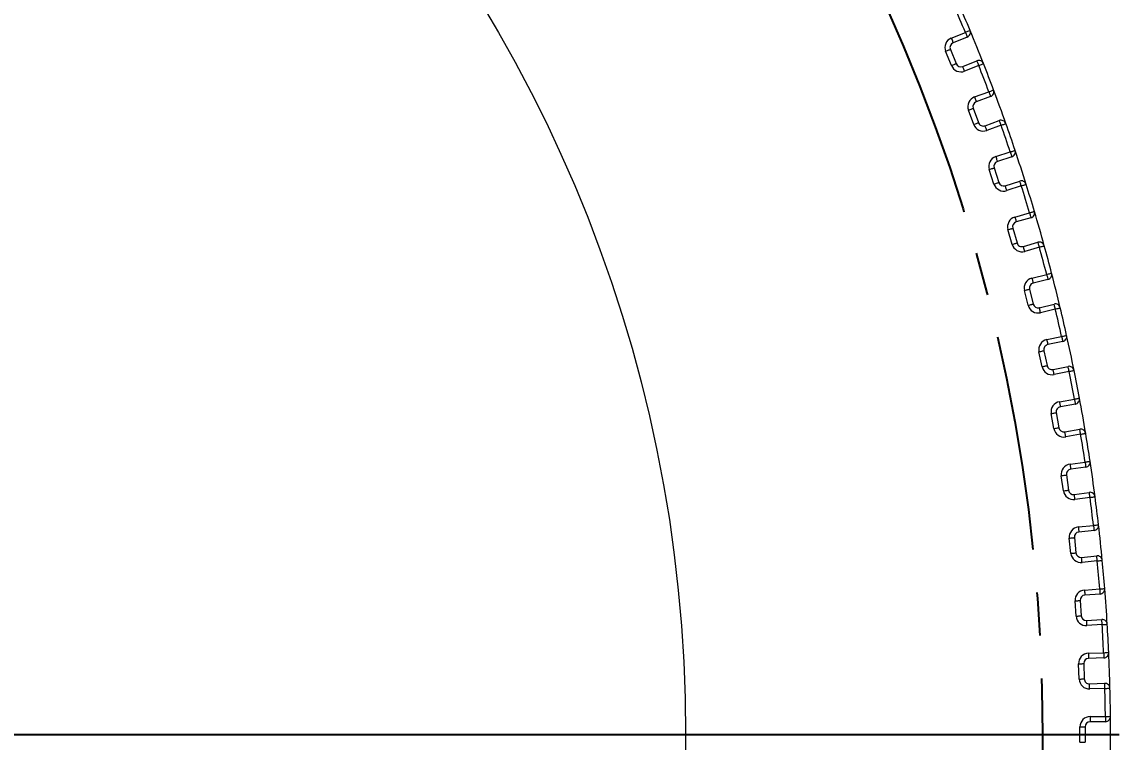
# Model space of a CAD drawing. Header units: millimetres. Extents: x 37 to 851, y 144 to 480.
# Drawn here: x 747 to 811.5, y 319.1 to 361.5 of the extents above; entities that cross this region are included whole.
import ezdxf

# ---------------------------------------------------------------- set-up
doc = ezdxf.new("R2010")
doc.units = ezdxf.units.MM
doc.linetypes.add('CENTERX2', pattern=[20.32, 12.7, -2.54, 2.54, -2.54])
doc.layers.add('FORMAT', color=7, linetype='Continuous')
doc.styles.add('SLDTEXTSTYLE0', font='TXT', dxfattribs={"width": 0.7, "bigfont": 'bigfont'})
doc.dimstyles.new('SLDDIMSTYLE4', dxfattribs={"dimtxt": 3.031684, "dimasz": 3.302, "dimexe": 0, "dimexo": 0.0625, "dimgap": 0.757921, "dimtad": 1, "dimdec": 1, "dimrnd": 1e-09, "dimzin": 12, "dimdsep": 46, "dimtxsty": 'SLDTEXTSTYLE0', "dimblk1": 'NONE', "dimblk2": 'OPEN30', "dimsah": 1, "dimcen": 0, "dimadec": 0, "dimazin": 3, "dimtfac": 1, "dimtdec": 1, "dimtmove": 0, "dimatfit": 3, "dimldrblk": 'NONE', "dimfxl": 1, "dimfrac": 2, "dimtolj": 1, "dimtzin": 12, "dimarcsym": 0})
doc.dimstyles.new('SLDDIMSTYLE5', dxfattribs={"dimtxt": 3.031684, "dimasz": 3.302, "dimexe": 0, "dimexo": 0.0625, "dimgap": 0.757921, "dimtad": 1, "dimdec": 4, "dimzin": 12, "dimdsep": 46, "dimtxsty": 'SLDTEXTSTYLE0', "dimblk1": 'OPEN30', "dimblk2": 'OPEN30', "dimsah": 1, "dimcen": 0.09, "dimadec": 1, "dimazin": 3, "dimtfac": 1, "dimtdec": 1, "dimtofl": 0, "dimtmove": 0, "dimatfit": 3, "dimldrblk": 'OPEN30', "dimfxl": 1, "dimfrac": 2, "dimtolj": 1, "dimtzin": 12, "dimarcsym": 0})

# ---------------------------------------------------------------- blocks, each defined once
blk = doc.blocks.new('_OPEN30')
at = {"color": 0, "linetype": 'ByBlock', "lineweight": -2}
for p, q in [((-1, 0.267949), (0, 0)), ((0, 0), (-1, -0.267949)), ((0, 0), (-1, 0))]:
    blk.add_line(p, q, dxfattribs=at)
blk = doc.blocks.new('*D12')
at = {"layer": 'FORMAT'}
for q in [(601.281, 401.808), (783.884, 254.165)]:
    blk.add_line((622.14, 384.943), q, dxfattribs=at)
at = {"layer": 'FORMAT', "xscale": 3.302, "yscale": 3.302, "rotation": 321.0429598271}
blk.add_blockref('_OPEN30', (622.14, 384.943, 0.1), dxfattribs=at)
at = {"layer": 'FORMAT', "char_height": 2.6458, "attachment_point": 1, "rotation": 321.04296, "style": 'SLDTEXTSTYLE0'}
for s, insert in [('%%c', (603.425, 404.46, 0.1)), ('208', (606.031, 402.353, 0.1))]:
    blk.add_mtext(s, dxfattribs=dict(at, insert=insert))
blk = doc.blocks.new('_NONE')
blk = doc.blocks.new('*D13')
at = {"layer": 'FORMAT'}
for p, q in [((703.012, 428.054), (703.012, 444.98)), ((776.551, 393.093), (791.702, 408.244))]:
    blk.add_line(p, q, dxfattribs=at)
blk.add_arc((703.012, 319.554), 124.426, 45, 90, dxfattribs=at)
at = {"layer": 'FORMAT', "xscale": 3.302, "yscale": 3.302}
for p, rotation in [((703.012, 443.98, 0.1), 179.2399266086), ((790.995, 407.537, 0.1), 315.7600733914)]:
    blk.add_blockref('_OPEN30', p, dxfattribs=dict(at, rotation=rotation))
at = {"layer": 'FORMAT', "insert": (747.694, 439.416, 0.1), "char_height": 2.6458, "attachment_point": 1, "rotation": 337.5, "style": 'SLDTEXTSTYLE0'}
blk.add_mtext('45°', dxfattribs=at)
blk = doc.blocks.new('SW_CENTERMARKSYMBOL_1')
at = {"layer": 'FORMAT', "color": 0}
blk.add_line((1, 0), (108.5, 0), dxfattribs=at)

msp = doc.modelspace()

# ---------------------------------------------------------------- linework, layer by layer
at = {"color": 7, "linetype": 'Continuous', "lineweight": 15}
for p, q in [((801.64214, 360.5354), (802.47186, 360.87063)), ((802.58424, 360.59247), (801.75452, 360.25724)), ((801.64774, 358.91986), (801.3106, 359.75432)), ((801.58875, 359.8667), (801.9259, 359.03224)), ((802.31643, 358.86647), (803.14615, 359.2017)), ((803.25854, 358.92354), (802.42881, 358.58831)), ((803.01229, 357.0683), (803.8532, 357.37437)), ((803.95581, 357.09246), (803.1149, 356.78639)), ((802.9615, 355.45355), (802.65369, 356.29927)), ((802.9356, 356.40188), (803.24341, 355.55615)), ((803.62793, 355.37685), (804.46884, 355.68292)), ((804.57145, 355.40101), (803.73053, 355.09494)), ((804.26061, 353.5555), (805.11169, 353.83203)), ((805.2044, 353.54671), (804.35332, 353.27018)), ((804.1535, 351.9435), (803.87538, 352.79945)), ((804.1607, 352.89216), (804.43882, 352.0362)), ((804.81684, 351.84359), (805.66792, 352.12013)), ((805.76063, 351.83481), (804.90955, 351.55828)), ((805.38557, 350.00126), (806.24579, 350.24793)), ((806.32848, 349.95955), (805.46826, 349.71289)), ((805.22227, 348.39399), (804.9742, 349.25912)), ((805.26257, 349.34182), (805.51065, 348.47668)), ((805.88172, 348.27099), (806.74194, 348.51766)), ((806.82462, 348.22928), (805.96441, 347.98261)), ((806.38581, 346.40994), (807.2541, 346.62643)), ((807.32668, 346.33534), (806.45838, 346.11885)), ((806.16651, 344.80934), (805.94878, 345.68261)), ((806.23987, 345.75519), (806.4576, 344.88192)), ((806.82126, 344.66341), (807.68957, 344.8799)), ((807.76214, 344.58881), (806.89385, 344.37232)), ((807.26009, 342.78589), (808.13543, 342.97195)), ((806.98508, 341.19393), (806.79796, 342.07426)), ((807.0914, 342.13663), (807.27852, 341.2563)), ((808.19779, 342.67851), (807.32247, 342.49245)), ((807.63434, 341.02523), (808.50967, 341.21129)), ((808.57204, 340.91784), (807.69671, 340.73178)), ((808.00738, 339.13354), (808.88866, 339.28894)), ((808.94076, 338.9935), (808.05947, 338.8381)), ((807.67697, 337.55214), (807.52069, 338.43847)), ((807.81612, 338.49056), (807.97241, 337.60424)), ((808.31995, 337.36089), (809.20123, 337.51629)), ((809.25333, 337.22084), (808.37204, 337.06545)), ((808.62674, 335.45734), (809.51291, 335.58188)), ((809.55466, 335.2848), (808.66849, 335.16026)), ((808.24134, 333.88843), (808.11608, 334.77967)), ((808.41316, 334.82143), (808.53842, 333.93018)), ((808.87725, 333.67486), (809.76342, 333.7994)), ((809.80518, 333.50232), (808.919, 333.37778)), ((809.11743, 331.76176), (810.00741, 331.8553)), ((808.67751, 330.20726), (808.58343, 331.10233)), ((808.88179, 331.13369), (808.97586, 330.23862)), ((810.03877, 331.55694), (809.14879, 331.4634)), ((809.30558, 329.97162), (810.19556, 330.06516)), ((810.22692, 329.7668), (809.33694, 329.67326)), ((809.47884, 328.0513), (810.37154, 328.11373)), ((808.98493, 326.5131), (808.92215, 327.41091)), ((809.22142, 327.43184), (809.2842, 326.53403)), ((810.39247, 327.81446), (809.49976, 327.75203)), ((809.6044, 326.25569), (810.4971, 326.31811)), ((810.51802, 326.01884), (809.62533, 325.95642)), ((809.71054, 324.3305), (810.60488, 324.36173)), ((810.61534, 324.06191), (809.72101, 324.03068)), ((809.16325, 322.81047), (809.13184, 323.70992)), ((809.43166, 323.72039), (809.46307, 322.82094)), ((809.77335, 322.53159), (810.66769, 322.56282)), ((810.67816, 322.26301), (809.78383, 322.23178)), ((809.81224, 320.60387), (810.70712, 320.60387)), ((809.81224, 320.60387), (809.81224, 320.30387)), ((810.70712, 320.30387), (809.81224, 320.30387)), ((810.70712, 320.60387), (810.70712, 320.30387)), ((809.21224, 319.10387), (809.21224, 320.00387)), ((809.21224, 320.00387), (809.51224, 320.00387)), ((809.51224, 320.00387), (809.51224, 319.10387)), ((809.21224, 319.10387), (809.51224, 319.10387))]:
    msp.add_line(p, q, dxfattribs=at)
at = {"color": 7, "linetype": 'Continuous', "lineweight": 15, "flags": 128}
for points in [[(802.47186, 360.87063), (802.52591, 360.89308), (802.57788, 360.91467), (802.62578, 360.93457), (802.66776, 360.952), (802.70222, 360.96632), (802.72782, 360.97695), (802.74358, 360.9835), (802.74891, 360.98571)], [(802.47186, 360.87063), (802.49379, 360.81636), (802.51486, 360.76418), (802.5343, 360.71609), (802.55133, 360.67394), (802.5653, 360.63935), (802.57568, 360.61364), (802.58208, 360.59782), (802.58424, 360.59247)], [(801.64214, 360.5354), (801.66407, 360.48113), (801.68515, 360.42895), (801.70458, 360.38086), (801.72161, 360.33871), (801.73559, 360.30412), (801.74596, 360.27842), (801.75236, 360.26259), (801.75452, 360.25724)], [(801.3106, 359.75432), (801.36486, 359.77625), (801.41704, 359.79733), (801.46513, 359.81676), (801.50728, 359.83379), (801.54187, 359.84777), (801.56757, 359.85815), (801.58341, 359.86455), (801.58875, 359.8667)], [(801.64774, 358.91986), (801.70201, 358.94178), (801.75418, 358.96286), (801.80228, 358.98229), (801.84442, 358.99932), (801.87902, 359.0133), (801.90472, 359.02369), (801.92055, 359.03008), (801.9259, 359.03224)], [(802.42881, 358.58831), (802.40689, 358.64258), (802.38581, 358.69476), (802.36637, 358.74285), (802.34935, 358.785), (802.33537, 358.81959), (802.32499, 358.84529), (802.31859, 358.86112), (802.31643, 358.86647)], [(803.25854, 358.92354), (803.23661, 358.97781), (803.21552, 359.02999), (803.1961, 359.07808), (803.17907, 359.12023), (803.16509, 359.15482), (803.15471, 359.18052), (803.14831, 359.19635), (803.14615, 359.2017)], [(803.25854, 358.92354), (803.31301, 358.94493), (803.36539, 358.96551), (803.41367, 358.98447), (803.45598, 359.00108), (803.49071, 359.01472), (803.51651, 359.02486), (803.5324, 359.0311), (803.53777, 359.0332)], [(803.01229, 357.0683), (803.03231, 357.0133), (803.05156, 356.96042), (803.0693, 356.91168), (803.08485, 356.86896), (803.0976, 356.8339), (803.10709, 356.80785), (803.11293, 356.79181), (803.1149, 356.78639)], [(803.8532, 357.37437), (803.908, 357.39492), (803.9607, 357.41468), (804.00926, 357.43289), (804.05183, 357.44886), (804.08676, 357.46196), (804.11272, 357.4717), (804.1287, 357.47769), (804.1341, 357.47972)], [(803.8532, 357.37437), (803.87322, 357.31937), (803.89247, 357.26649), (803.91021, 357.21775), (803.92576, 357.17503), (803.93852, 357.13997), (803.948, 357.11392), (803.95384, 357.09788), (803.95581, 357.09246)], [(802.65369, 356.29927), (802.70868, 356.31929), (802.76157, 356.33854), (802.81031, 356.35628), (802.85302, 356.37182), (802.88809, 356.38459), (802.91414, 356.39407), (802.93018, 356.3999), (802.9356, 356.40188)], [(804.57145, 355.40101), (804.55143, 355.45601), (804.53218, 355.50889), (804.51444, 355.55763), (804.49889, 355.60035), (804.48613, 355.63541), (804.47665, 355.66146), (804.47081, 355.6775), (804.46884, 355.68292)], [(802.9615, 355.45355), (803.0165, 355.47357), (803.06939, 355.49282), (803.11812, 355.51055), (803.16084, 355.5261), (803.19591, 355.53886), (803.22195, 355.54834), (803.238, 355.55418), (803.24341, 355.55615)], [(803.73053, 355.09494), (803.71052, 355.14994), (803.69127, 355.20283), (803.67353, 355.25157), (803.65798, 355.29428), (803.64522, 355.32934), (803.63574, 355.35539), (803.6299, 355.37143), (803.62793, 355.37685)], [(804.57145, 355.40101), (804.62663, 355.42049), (804.6797, 355.43922), (804.72862, 355.45649), (804.77148, 355.47162), (804.80666, 355.48404), (804.83281, 355.49326), (804.84891, 355.49895), (804.85434, 355.50087)], [(805.11169, 353.83203), (805.16717, 353.85066), (805.22053, 353.86857), (805.26969, 353.88508), (805.3128, 353.89955), (805.34816, 353.91142), (805.37444, 353.92024), (805.39062, 353.92567), (805.39609, 353.92751)], [(805.11169, 353.83203), (805.12978, 353.77637), (805.14717, 353.72284), (805.1632, 353.67351), (805.17725, 353.63028), (805.18877, 353.59479), (805.19734, 353.56843), (805.20262, 353.55219), (805.2044, 353.54671)], [(804.26061, 353.5555), (804.27869, 353.49983), (804.29609, 353.44631), (804.31212, 353.39698), (804.32616, 353.35375), (804.33769, 353.31826), (804.34625, 353.29189), (804.35154, 353.27566), (804.35332, 353.27018)], [(803.87538, 352.79945), (803.93105, 352.81754), (803.98457, 352.83493), (804.0339, 352.85095), (804.07713, 352.865), (804.11262, 352.87653), (804.13899, 352.8851), (804.15522, 352.89038), (804.1607, 352.89216)], [(804.1535, 351.9435), (804.20916, 351.96159), (804.26269, 351.97898), (804.31201, 351.995), (804.35525, 352.00905), (804.39073, 352.02058), (804.4171, 352.02915), (804.43334, 352.03442), (804.43882, 352.0362)], [(804.90955, 351.55828), (804.89146, 351.61394), (804.87407, 351.66746), (804.85804, 351.71679), (804.84399, 351.76003), (804.83246, 351.79551), (804.8239, 351.82187), (804.81862, 351.83811), (804.81684, 351.84359)], [(805.76063, 351.83481), (805.74255, 351.89047), (805.72515, 351.944), (805.70912, 351.99332), (805.69508, 352.03656), (805.68354, 352.07204), (805.67498, 352.09841), (805.6697, 352.11464), (805.66792, 352.12013)], [(805.76063, 351.83481), (805.81646, 351.85235), (805.87015, 351.86922), (805.91964, 351.88477), (805.96301, 351.89839), (805.9986, 351.90957), (806.02505, 351.91788), (806.04134, 351.923), (806.04683, 351.92473)], [(805.38557, 350.00126), (805.4017, 349.945), (805.41722, 349.89091), (805.43151, 349.84105), (805.44405, 349.79735), (805.45433, 349.76149), (805.46197, 349.73484), (805.46667, 349.71843), (805.46826, 349.71289)], [(806.24579, 350.24793), (806.30188, 350.26461), (806.35583, 350.28065), (806.40554, 350.29543), (806.44912, 350.30838), (806.48488, 350.31902), (806.51145, 350.32692), (806.52782, 350.33178), (806.53334, 350.33343)], [(806.24579, 350.24793), (806.26192, 350.19167), (806.27743, 350.13757), (806.29173, 350.08771), (806.30426, 350.04401), (806.31454, 350.00815), (806.32219, 349.9815), (806.32689, 349.96509), (806.32848, 349.95955)], [(804.9742, 349.25912), (805.03046, 349.27526), (805.08455, 349.29077), (805.13441, 349.30507), (805.17811, 349.3176), (805.21397, 349.32788), (805.24062, 349.33552), (805.25704, 349.34023), (805.26257, 349.34182)], [(805.22227, 348.39399), (805.27853, 348.41012), (805.33263, 348.42563), (805.38248, 348.43993), (805.42619, 348.45246), (805.46205, 348.46275), (805.4887, 348.47039), (805.50511, 348.47509), (805.51065, 348.47668)], [(805.96441, 347.98261), (805.94828, 348.03887), (805.93277, 348.09297), (805.91847, 348.14283), (805.90594, 348.18653), (805.89565, 348.22239), (805.88801, 348.24904), (805.88331, 348.26545), (805.88172, 348.27099)], [(806.82462, 348.22928), (806.80849, 348.28554), (806.79298, 348.33964), (806.77868, 348.38949), (806.76615, 348.43319), (806.75587, 348.46906), (806.74822, 348.4957), (806.74352, 348.51211), (806.74194, 348.51766)], [(806.82462, 348.22928), (806.88104, 348.24486), (806.93529, 348.25985), (806.98528, 348.27366), (807.0291, 348.28576), (807.06506, 348.29569), (807.09179, 348.30307), (807.10824, 348.30762), (807.11379, 348.30915)], [(807.2541, 346.62643), (807.31075, 346.64114), (807.36522, 346.65529), (807.41542, 346.66833), (807.45943, 346.67975), (807.49554, 346.68913), (807.52237, 346.6961), (807.53889, 346.70039), (807.54448, 346.70184)], [(807.2541, 346.62643), (807.26827, 346.56964), (807.28188, 346.51504), (807.29443, 346.46471), (807.30542, 346.4206), (807.31445, 346.3844), (807.32116, 346.3575), (807.32529, 346.34094), (807.32668, 346.33534)], [(806.38581, 346.40994), (806.39996, 346.35315), (806.41358, 346.29855), (806.42613, 346.24822), (806.43713, 346.20411), (806.44616, 346.16791), (806.45286, 346.14101), (806.45699, 346.12444), (806.45838, 346.11885)], [(805.94878, 345.68261), (806.00557, 345.69677), (806.06018, 345.71038), (806.1105, 345.72293), (806.15461, 345.73393), (806.19082, 345.74295), (806.21771, 345.74966), (806.23428, 345.75379), (806.23987, 345.75519)], [(806.16651, 344.80934), (806.2233, 344.8235), (806.27791, 344.83712), (806.32824, 344.84966), (806.37234, 344.86066), (806.40855, 344.86969), (806.43544, 344.8764), (806.452, 344.88052), (806.4576, 344.88192)], [(806.89385, 344.37232), (806.87968, 344.42911), (806.86607, 344.48371), (806.85352, 344.53404), (806.84253, 344.57815), (806.8335, 344.61435), (806.82679, 344.64125), (806.82266, 344.65781), (806.82126, 344.66341)], [(807.76214, 344.58881), (807.74798, 344.6456), (807.73437, 344.7002), (807.72182, 344.75053), (807.71082, 344.79464), (807.70179, 344.83084), (807.69509, 344.85774), (807.69096, 344.87431), (807.68957, 344.8799)], [(807.76214, 344.58881), (807.81907, 344.60242), (807.87381, 344.6155), (807.92425, 344.62755), (807.96847, 344.63812), (808.00475, 344.64679), (808.03171, 344.65324), (808.04832, 344.6572), (808.05392, 344.65855)], [(807.26009, 342.78589), (807.27227, 342.72865), (807.28397, 342.6736), (807.29475, 342.62286), (807.3042, 342.5784), (807.31196, 342.5419), (807.31772, 342.51479), (807.32127, 342.49809), (807.32247, 342.49245)], [(808.13543, 342.97195), (808.19255, 342.98468), (808.24748, 342.99691), (808.29811, 343.00819), (808.34248, 343.01808), (808.3789, 343.02619), (808.40596, 343.03222), (808.42262, 343.03593), (808.42825, 343.03718)], [(808.13543, 342.97195), (808.14759, 342.9147), (808.15929, 342.85965), (808.17008, 342.80892), (808.17953, 342.76445), (808.18728, 342.72796), (808.19305, 342.70084), (808.1966, 342.68414), (808.19779, 342.67851)], [(806.79796, 342.07426), (806.85521, 342.08643), (806.91025, 342.09813), (806.96098, 342.10891), (807.00546, 342.11836), (807.04195, 342.12612), (807.06906, 342.13188), (807.08577, 342.13543), (807.0914, 342.13663)], [(806.98508, 341.19393), (807.04232, 341.20609), (807.09737, 341.2178), (807.1481, 341.22858), (807.19257, 341.23803), (807.22907, 341.24579), (807.25618, 341.25155), (807.27288, 341.2551), (807.27852, 341.2563)], [(807.69671, 340.73178), (807.68455, 340.78903), (807.67284, 340.84408), (807.66206, 340.89481), (807.65261, 340.93928), (807.64485, 340.97577), (807.63908, 341.00289), (807.63554, 341.01959), (807.63434, 341.02523)], [(808.57204, 340.91784), (808.55987, 340.97509), (808.54817, 341.03014), (808.53738, 341.08087), (808.52794, 341.12534), (808.52017, 341.16183), (808.51441, 341.18895), (808.51086, 341.20565), (808.50967, 341.21129)], [(808.57204, 340.91784), (808.6294, 340.92945), (808.68456, 340.94061), (808.7354, 340.9509), (808.77995, 340.95992), (808.81652, 340.96732), (808.84369, 340.97282), (808.86043, 340.97621), (808.86607, 340.97735)], [(808.00738, 339.13354), (808.01754, 339.07591), (808.02732, 339.02048), (808.03632, 338.96941), (808.04422, 338.92463), (808.05069, 338.88789), (808.05551, 338.86059), (808.05847, 338.84378), (808.05947, 338.8381)], [(808.88866, 339.28894), (808.9462, 339.29966), (809.00153, 339.30998), (809.05251, 339.31948), (809.09721, 339.32781), (809.13389, 339.33465), (809.16113, 339.33973), (809.17792, 339.34285), (809.18359, 339.34391)], [(808.88866, 339.28894), (808.89883, 339.2313), (808.9086, 339.17588), (808.91761, 339.1248), (808.9255, 339.08003), (808.93198, 339.04329), (808.9368, 339.01598), (808.93976, 338.99917), (808.94076, 338.9935)], [(807.52069, 338.43847), (807.57832, 338.44863), (807.63374, 338.45841), (807.68482, 338.46741), (807.72959, 338.47531), (807.76633, 338.48179), (807.79364, 338.4866), (807.81045, 338.48956), (807.81612, 338.49056)], [(807.67697, 337.55214), (807.73461, 337.56231), (807.79002, 337.57208), (807.84111, 337.58108), (807.88588, 337.58898), (807.92261, 337.59546), (807.94992, 337.60027), (807.96673, 337.60324), (807.97241, 337.60424)], [(808.37204, 337.06545), (808.36188, 337.12309), (808.3521, 337.17851), (808.3431, 337.22959), (808.33521, 337.27436), (808.32872, 337.3111), (808.32391, 337.3384), (808.32095, 337.35521), (808.31995, 337.36089)], [(809.25333, 337.22084), (809.24316, 337.27848), (809.23339, 337.3339), (809.22438, 337.38498), (809.21649, 337.42975), (809.21001, 337.46649), (809.20519, 337.4938), (809.20223, 337.51061), (809.20123, 337.51629)], [(809.25333, 337.22084), (809.31106, 337.23044), (809.36657, 337.23967), (809.41774, 337.24818), (809.46258, 337.25564), (809.49939, 337.26176), (809.52673, 337.26631), (809.54358, 337.26911), (809.54926, 337.27005)], [(809.51291, 335.58188), (809.57079, 335.59059), (809.62644, 335.59897), (809.67773, 335.60669), (809.72268, 335.61345), (809.75958, 335.619), (809.78699, 335.62313), (809.80387, 335.62567), (809.80957, 335.62653)], [(808.62674, 335.45734), (808.63488, 335.39938), (808.64271, 335.34365), (808.64993, 335.29229), (808.65626, 335.24727), (808.66145, 335.21032), (808.66531, 335.18287), (808.66769, 335.16597), (808.66849, 335.16026)], [(809.51291, 335.58188), (809.52105, 335.52393), (809.52889, 335.4682), (809.53611, 335.41683), (809.54244, 335.37181), (809.54762, 335.33487), (809.55148, 335.30742), (809.55386, 335.29051), (809.55466, 335.2848)], [(808.11608, 334.77967), (808.17404, 334.78782), (808.22977, 334.79565), (808.28113, 334.80287), (808.32615, 334.8092), (808.36309, 334.81439), (808.39055, 334.81825), (808.40745, 334.82062), (808.41316, 334.82143)], [(808.24134, 333.88843), (808.29929, 333.89658), (808.35502, 333.90441), (808.40639, 333.91163), (808.4514, 333.91796), (808.48835, 333.92315), (808.51581, 333.92701), (808.53271, 333.92938), (808.53842, 333.93018)], [(809.80518, 333.50232), (809.79703, 333.56028), (809.78919, 333.61601), (809.78198, 333.66737), (809.77565, 333.71239), (809.77046, 333.74933), (809.7666, 333.77679), (809.76423, 333.79369), (809.76342, 333.7994)], [(808.919, 333.37778), (808.91086, 333.43573), (808.90302, 333.49146), (808.89581, 333.54283), (808.88948, 333.58784), (808.88428, 333.62479), (808.88043, 333.65224), (808.87805, 333.66915), (808.87725, 333.67486)], [(809.80518, 333.50232), (809.86321, 333.5099), (809.91901, 333.51719), (809.97044, 333.52391), (810.01552, 333.52979), (810.05251, 333.53463), (810.08, 333.53822), (810.09693, 333.54043), (810.10265, 333.54117)], [(809.11743, 331.76176), (809.12354, 331.70355), (809.12942, 331.64758), (809.13485, 331.596), (809.1396, 331.55079), (809.1435, 331.51368), (809.14639, 331.48611), (809.14818, 331.46913), (809.14879, 331.4634)], [(810.00741, 331.8553), (810.06555, 331.86198), (810.12146, 331.86841), (810.17298, 331.87434), (810.21815, 331.87953), (810.25521, 331.88379), (810.28276, 331.88696), (810.29972, 331.88891), (810.30544, 331.88956)], [(810.00741, 331.8553), (810.01352, 331.79709), (810.0194, 331.74112), (810.02483, 331.68954), (810.02958, 331.64433), (810.03348, 331.60722), (810.03637, 331.57965), (810.03816, 331.56268), (810.03877, 331.55694)], [(808.58343, 331.10233), (808.64163, 331.10845), (808.6976, 331.11433), (808.74919, 331.11975), (808.7944, 331.1245), (808.8315, 331.1284), (808.85907, 331.1313), (808.87605, 331.13308), (808.88179, 331.13369)], [(808.67751, 330.20726), (808.73571, 330.21338), (808.79168, 330.21926), (808.84326, 330.22468), (808.88847, 330.22943), (808.92558, 330.23333), (808.95315, 330.23623), (808.97013, 330.23801), (808.97586, 330.23862)], [(809.33694, 329.67326), (809.33082, 329.73147), (809.32493, 329.78744), (809.31951, 329.83902), (809.31476, 329.88423), (809.31086, 329.92134), (809.30796, 329.94891), (809.30618, 329.96589), (809.30558, 329.97162)], [(810.22692, 329.7668), (810.2208, 329.82501), (810.21491, 329.88098), (810.20949, 329.93256), (810.20474, 329.97777), (810.20084, 330.01488), (810.19794, 330.04245), (810.19616, 330.05943), (810.19556, 330.06516)], [(810.22692, 329.7668), (810.28518, 329.77235), (810.3412, 329.77769), (810.39283, 329.78261), (810.43809, 329.78692), (810.47523, 329.79046), (810.50283, 329.79309), (810.51982, 329.7947), (810.52556, 329.79525)], [(809.47884, 328.0513), (809.48292, 327.99292), (809.48685, 327.93678), (809.49046, 327.88504), (809.49364, 327.83969), (809.49624, 327.80247), (809.49817, 327.77482), (809.49936, 327.75778), (809.49976, 327.75203)], [(810.37154, 328.11373), (810.42988, 328.11838), (810.48598, 328.12285), (810.53768, 328.12698), (810.583, 328.13059), (810.62019, 328.13355), (810.64783, 328.13576), (810.66485, 328.13711), (810.67059, 328.13757)], [(810.37154, 328.11373), (810.37562, 328.05534), (810.37955, 327.9992), (810.38317, 327.94746), (810.38634, 327.90211), (810.38894, 327.86489), (810.39087, 327.83724), (810.39206, 327.82021), (810.39247, 327.81446)], [(808.92215, 327.41091), (808.98054, 327.41499), (809.03668, 327.41892), (809.08841, 327.42254), (809.13377, 327.42571), (809.17099, 327.42831), (809.19864, 327.43025), (809.21567, 327.43144), (809.22142, 327.43184)], [(808.98493, 326.5131), (809.04332, 326.51719), (809.09946, 326.52111), (809.1512, 326.52473), (809.19655, 326.5279), (809.23377, 326.5305), (809.26142, 326.53244), (809.27845, 326.53363), (809.2842, 326.53403)], [(809.62533, 325.95642), (809.62124, 326.0148), (809.61732, 326.07094), (809.6137, 326.12268), (809.61053, 326.16803), (809.60793, 326.20525), (809.60599, 326.23291), (809.6048, 326.24994), (809.6044, 326.25569)], [(810.51802, 326.01884), (810.51394, 326.07723), (810.51002, 326.13337), (810.5064, 326.18511), (810.50323, 326.23046), (810.50063, 326.26768), (810.49869, 326.29533), (810.49751, 326.31236), (810.4971, 326.31811)], [(810.51802, 326.01884), (810.57645, 326.02236), (810.63262, 326.02573), (810.6844, 326.02885), (810.72978, 326.03158), (810.76702, 326.03382), (810.79469, 326.03548), (810.81173, 326.03651), (810.81749, 326.03685)], [(809.71054, 324.3305), (809.71258, 324.27201), (809.71455, 324.21576), (809.71636, 324.16393), (809.71794, 324.11849), (809.71924, 324.08121), (809.72021, 324.0535), (809.7208, 324.03644), (809.72101, 324.03068)], [(810.60488, 324.36173), (810.66334, 324.36434), (810.71956, 324.36685), (810.77138, 324.36917), (810.81679, 324.3712), (810.85407, 324.37286), (810.88176, 324.3741), (810.89882, 324.37486), (810.90458, 324.37512)], [(810.60488, 324.36173), (810.60692, 324.30324), (810.60888, 324.24699), (810.61069, 324.19516), (810.61227, 324.14973), (810.61358, 324.11244), (810.61455, 324.08473), (810.61514, 324.06767), (810.61534, 324.06191)], [(809.13184, 323.70992), (809.19033, 323.71197), (809.24658, 323.71393), (809.29841, 323.71574), (809.34384, 323.71733), (809.38113, 323.71863), (809.40883, 323.7196), (809.4259, 323.72019), (809.43166, 323.72039)], [(809.16325, 322.81047), (809.22174, 322.81251), (809.27799, 322.81448), (809.32982, 322.81629), (809.37525, 322.81787), (809.41254, 322.81918), (809.44025, 322.82014), (809.45731, 322.82074), (809.46307, 322.82094)], [(809.78383, 322.23178), (809.78178, 322.29027), (809.77982, 322.34651), (809.77801, 322.39835), (809.77642, 322.44378), (809.77512, 322.48107), (809.77415, 322.50877), (809.77356, 322.52583), (809.77335, 322.53159)], [(810.67816, 322.26301), (810.67612, 322.3215), (810.67416, 322.37774), (810.67235, 322.42958), (810.67076, 322.47501), (810.66946, 322.5123), (810.66849, 322.54), (810.66789, 322.55706), (810.66769, 322.56282)], [(810.67816, 322.26301), (810.73667, 322.26448), (810.79293, 322.2659), (810.84478, 322.2672), (810.89023, 322.26834), (810.92752, 322.26928), (810.95524, 322.26998), (810.9723, 322.27041), (810.97807, 322.27055)], [(810.70712, 320.60387), (810.76564, 320.60444), (810.82192, 320.60499), (810.87378, 320.6055), (810.91925, 320.60594), (810.95655, 320.6063), (810.98427, 320.60657), (811.00134, 320.60674), (811.00711, 320.6068)]]:
    msp.add_lwpolyline(points, dxfattribs=at)
at = {"color": 7, "linetype": 'Continuous', "lineweight": 15}
msp.add_circle((703.01224, 319.55387), 83, dxfattribs=at)
for centre, radius, start, end in [((703.01224, 319.55387), 107.7, 22.5586028, 23.4413972), ((703.01224, 319.55387), 108, 22.5586028, 23.4413972), ((802.47186, 360.87063), 0.3, 292, 22.5586028), ((703.01224, 319.55387), 108, 21.4413972, 22.5586028), ((801.8669, 359.97909), 0.6, 112, 202), ((801.8669, 359.97909), 0.3, 112, 202), ((802.20405, 359.14462), 0.6, 202, 292), ((802.20405, 359.14462), 0.3, 202, 292), ((803.25853, 358.92354), 0.3, 21.4413972, 112), ((703.01224, 319.55387), 107.7, 20.5586028, 21.4413972), ((703.01224, 319.55387), 108, 20.5586028, 21.4413972), ((803.2175, 356.50448), 0.6, 110, 200), ((803.85321, 357.37437), 0.3, 290, 20.5586028), ((703.01224, 319.55387), 108, 19.4413972, 20.5586028), ((803.2175, 356.50448), 0.3, 110, 200), ((804.57145, 355.40101), 0.3, 19.4413972, 110), ((803.52532, 355.65876), 0.6, 200, 290), ((803.52532, 355.65876), 0.3, 200, 290), ((703.01224, 319.55387), 107.7, 18.5586028, 19.4413972), ((703.01224, 319.55387), 108, 18.5586028, 19.4413972), ((805.11169, 353.83203), 0.3, 288, 18.5586028), ((703.01224, 319.55387), 108, 17.4413972, 18.5586028), ((804.44602, 352.98486), 0.6, 108, 198), ((804.44602, 352.98486), 0.3, 108, 198), ((804.72413, 352.12891), 0.6, 198, 288), ((804.72413, 352.12891), 0.3, 198, 288), ((805.76063, 351.83481), 0.3, 17.4413972, 108), ((703.01224, 319.55387), 107.7, 16.5586028, 17.4413972), ((703.01224, 319.55387), 108, 16.5586028, 17.4413972), ((805.55095, 349.42451), 0.6, 106, 196), ((806.24579, 350.24793), 0.3, 286, 16.5586028), ((703.01224, 319.55387), 108, 15.4413972, 16.5586028), ((805.55095, 349.42451), 0.3, 106, 196), ((806.82462, 348.22928), 0.3, 15.4413972, 106), ((805.79903, 348.55937), 0.6, 196, 286), ((805.79903, 348.55937), 0.3, 196, 286), ((703.01224, 319.55387), 107.7, 14.5586028, 15.4413972), ((703.01224, 319.55387), 108, 14.5586028, 15.4413972), ((807.25411, 346.62643), 0.3, 284, 14.5586028), ((703.01224, 319.55387), 108, 13.4413972, 14.5586028), ((806.53096, 345.82776), 0.6, 104, 194), ((806.53096, 345.82776), 0.3, 104, 194), ((806.74869, 344.9545), 0.6, 194, 284), ((806.74869, 344.9545), 0.3, 194, 284), ((807.76214, 344.58881), 0.3, 13.4413972, 104), ((703.01224, 319.55387), 108, 12.5586028, 13.4413972), ((703.01224, 319.55387), 107.7, 12.5586028, 13.4413972), ((807.38484, 342.19901), 0.6, 102, 192), ((808.13542, 342.97195), 0.3, 282, 12.5586028), ((703.01224, 319.55387), 108, 11.4413972, 12.5586028), ((807.38484, 342.19901), 0.3, 102, 192), ((807.57197, 341.31867), 0.6, 192, 282), ((807.57197, 341.31867), 0.3, 192, 282), ((808.57204, 340.91784), 0.3, 11.4413972, 102), ((703.01224, 319.55387), 107.7, 10.5586028, 11.4413972), ((703.01224, 319.55387), 108, 10.5586028, 11.4413972), ((808.11157, 338.54266), 0.6, 100, 190), ((808.88866, 339.28894), 0.3, 280, 10.5586028), ((703.01224, 319.55387), 108, 9.4413972, 10.5586028), ((808.11157, 338.54266), 0.3, 100, 190), ((808.26785, 337.65633), 0.6, 190, 280), ((808.26785, 337.65633), 0.3, 190, 280), ((809.25333, 337.22084), 0.3, 9.4413972, 100), ((703.01224, 319.55387), 107.7, 8.5586028, 9.4413972), ((703.01224, 319.55387), 108, 8.5586028, 9.4413972), ((809.51291, 335.58188), 0.3, 278, 8.5586028), ((703.01224, 319.55387), 108, 7.4413972, 8.5586028), ((808.71024, 334.86318), 0.6, 98, 188), ((808.71024, 334.86318), 0.3, 98, 188), ((808.8355, 333.97194), 0.6, 188, 278), ((808.8355, 333.97194), 0.3, 188, 278), ((809.80518, 333.50232), 0.3, 7.4413972, 98), ((703.01224, 319.55387), 107.7, 6.5586028, 7.4413972), ((703.01224, 319.55387), 108, 6.5586028, 7.4413972), ((809.18014, 331.16505), 0.6, 96, 186), ((810.0074, 331.8553), 0.3, 276, 6.5586028), ((703.01224, 319.55387), 108, 5.4413972, 6.5586028), ((809.18014, 331.16505), 0.3, 96, 186), ((809.27422, 330.26998), 0.6, 186, 276), ((809.27422, 330.26998), 0.3, 186, 276), ((810.22691, 329.7668), 0.3, 5.4413972, 96), ((703.01224, 319.55387), 107.7, 4.5586028, 5.4413972), ((703.01224, 319.55387), 108, 4.5586028, 5.4413972), ((809.52069, 327.45277), 0.6, 94, 184), ((810.37154, 328.11373), 0.3, 274, 4.5586028), ((703.01224, 319.55387), 108, 3.4413972, 4.5586028), ((809.52069, 327.45277), 0.3, 94, 184), ((809.58347, 326.55496), 0.6, 184, 274), ((809.58347, 326.55496), 0.3, 184, 274), ((810.51803, 326.01884), 0.3, 3.4413972, 94), ((703.01224, 319.55387), 107.7, 2.5586028, 3.4413972), ((703.01224, 319.55387), 108, 2.5586028, 3.4413972), ((809.73148, 323.73086), 0.6, 92, 182), ((809.73148, 323.73086), 0.3, 92, 182), ((810.60487, 324.36173), 0.3, 272, 2.5586028), ((703.01224, 319.55387), 108, 1.4413972, 2.5586028), ((809.76289, 322.83141), 0.6, 182, 272), ((809.76289, 322.83141), 0.3, 182, 272), ((810.67816, 322.26301), 0.3, 1.4413972, 92), ((703.01224, 319.55387), 107.7, 0.5586028, 1.4413972), ((703.01224, 319.55387), 108, 0.5586028, 1.4413972), ((809.81224, 320.00387), 0.6, 90, 180), ((809.81224, 320.00387), 0.3, 90, 180), ((810.70712, 320.60387), 0.3, 270, 0.5586028), ((703.01224, 319.55387), 108, 359.4413972, 0.5586028)]:
    msp.add_arc(centre, radius, start, end, dxfattribs=at)
at = {"layer": 'FORMAT', "linetype": 'CENTERX2'}
msp.add_circle((703.01224, 319.55387), 104, dxfattribs=at)

# ---------------------------------------------------------------- block references
at = {"layer": 'FORMAT'}
msp.add_blockref('SW_CENTERMARKSYMBOL_1', (703.01224, 319.55387), dxfattribs=at)

# ---------------------------------------------------------------- dimensions: what is measured, and where the dimension line sits
dim = msp.add_angular_dim_2l(base=(750.62813, 434.5088), line1=((703.01224, 319.55387), (776.55135, 393.09298)), line2=((703.01224, 428.05387), (703.01224, 211.05387)), dimstyle='SLDDIMSTYLE5', dxfattribs=at)
dim.commit()
dim.dimension.update_dxf_attribs({"geometry": '*D13', "text_midpoint": (750.62813, 434.5088), "dimtype": 162})
dim = msp.add_diameter_dim_2p(p1=(783.88447, 254.16517), p2=(622.14001, 384.94257), dimstyle='SLDDIMSTYLE4', dxfattribs=at)
dim.commit()
dim.dimension.update_dxf_attribs({"geometry": '*D12', "text_midpoint": (605.45345, 398.4344), "dimtype": 163})

doc.saveas('drawing.dxf')
